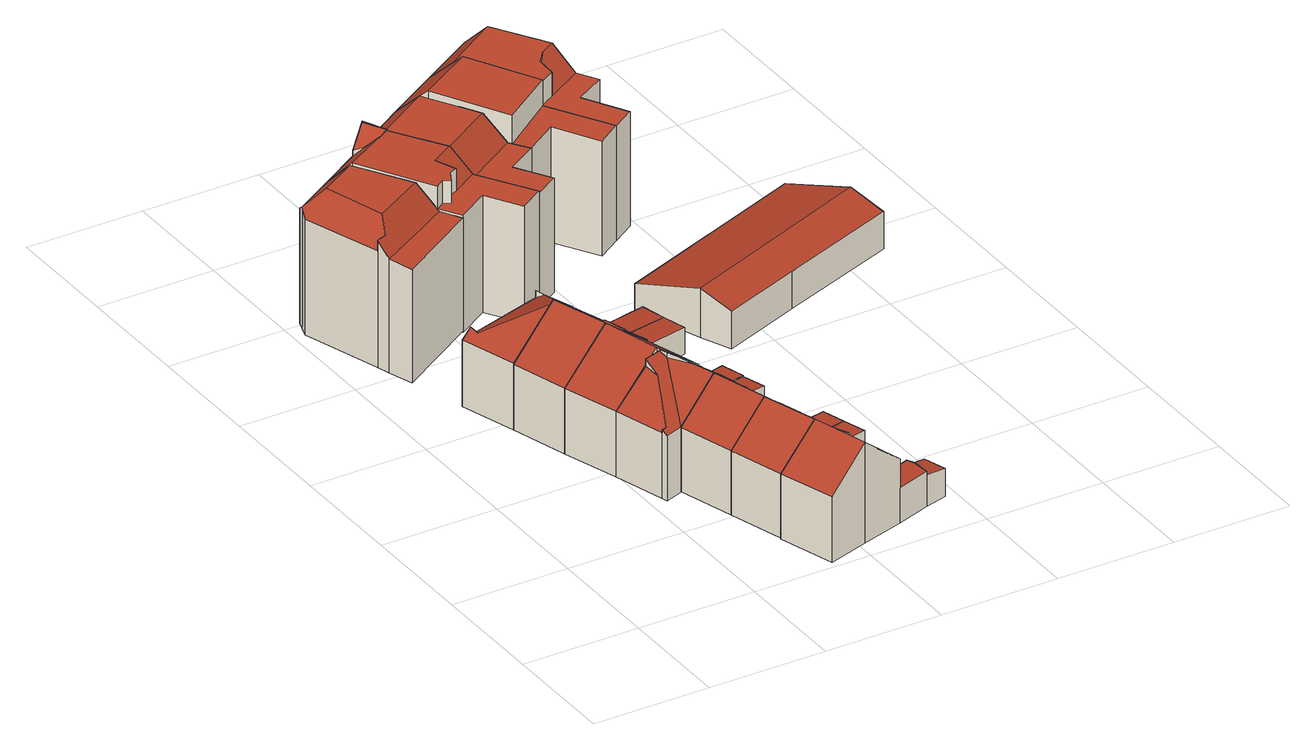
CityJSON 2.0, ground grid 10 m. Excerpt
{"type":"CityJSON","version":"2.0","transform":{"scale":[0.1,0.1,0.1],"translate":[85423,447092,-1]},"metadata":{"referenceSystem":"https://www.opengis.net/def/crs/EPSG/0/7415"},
"CityObjects":{
"building1":{"type":"Building","attributes":{"+building-volume":824.22,"+ground-elevation":-0.294,"+roof-elevation":11.43,"aantal_verblijfsobjecten":3,"bouwjaar":1914,"gebruiksdoel":"woonfunctie","kas_warenhuis":false,"oppervlakte_max":88,"oppervlakte_min":71,"rf_extrusion_mode":"standard","rf_force_lod11":false,"rf_h_pc_98p":0,"rf_h_roof_50p":10.7,"rf_h_roof_max":11.64,"rf_h_roof_min":9.39,"rf_is_glass_roof":false,"rf_nodata_frac_wippolder":0,"rf_nodata_r_wippolder":0,"rf_pc_select":"PREFERRED_AND_LATEST","rf_pc_source":"wippolder","rf_pc_year":2019,"rf_pointcloud_unusable":false,"rf_pt_density_wippolder":9.97,"rf_ridgelines":0,"rf_rmse_lod22":1.94,"rf_roof_planes":5,"rf_roof_type":"slanted","rf_success":true,"rf_t_run":17,"status":"Pand in gebruik"},"children":["building1-1"]},
"building1-1":{"type":"BuildingPart","parents":["building1"],"geometry":[{"type":"Solid","lod":"2.2","boundaries":[[[[0,1,2,3,4,5,6,7,8,9,10,11]],[[12,5,4,13]],[[14,3,2,15]],[[13,16,17]],[[15,2,1,18]],[[19,0,11,20]],[[21,7,6,22]],[[23,8,7,21]],[[24,9,8,23]],[[22,6,5,12]],[[16,13,4,3,14]],[[18,1,0,19]],[[25,10,9,24]],[[20,11,10,25]],[[14,19,20,26,17,16]],[[26,27,22,12,13,17]],[[27,25,24,23,21,22]],[[25,27,26,20]],[[19,14,15,18]]]],"semantics":{"surfaces":[{"type":"GroundSurface"},{"type":"WallSurface","on_footprint_edge":true},{"type":"WallSurface","on_footprint_edge":false},{"type":"RoofSurface","+roof-elevation":11.01,"rf_h_roof_50p":10.57,"rf_h_roof_max":11.81,"rf_h_roof_min":9.59,"roof-azimuth":148.92,"roof-gradient":45.81},{"type":"RoofSurface","+roof-elevation":10.99,"rf_h_roof_50p":10.59,"rf_h_roof_max":11.76,"rf_h_roof_min":9.51,"roof-azimuth":253.62,"roof-gradient":43.16},{"type":"RoofSurface","+roof-elevation":10.73,"rf_h_roof_50p":10.28,"rf_h_roof_max":11.47,"rf_h_roof_min":9.35,"roof-azimuth":328.54,"roof-gradient":44.54},{"type":"RoofSurface","+roof-elevation":11.47,"rf_h_roof_50p":11.46,"rf_h_roof_max":11.81,"rf_h_roof_min":11.44,"roof-azimuth":53.24,"roof-gradient":0.59},{"type":"RoofSurface","+roof-elevation":9.47,"rf_h_roof_50p":9.45,"rf_h_roof_max":9.78,"rf_h_roof_min":9.37,"roof-azimuth":136.94,"roof-gradient":2.54}],"values":[[0,1,1,2,1,1,1,1,1,1,1,1,1,1,3,4,5,6,7]]}}]},
"building2":{"type":"Building","attributes":{"+building-volume":352.23,"+ground-elevation":-0.339,"+roof-elevation":7.27,"aantal_verblijfsobjecten":1,"bouwjaar":1920,"gebruiksdoel":"woonfunctie","kas_warenhuis":false,"oppervlakte_max":81,"oppervlakte_min":81,"rf_extrusion_mode":"standard","rf_force_lod11":false,"rf_h_pc_98p":0,"rf_h_roof_50p":6.54,"rf_h_roof_max":8.28,"rf_h_roof_min":2.74,"rf_h_roof_ridge":8.25,"rf_is_glass_roof":false,"rf_nodata_frac_wippolder":0,"rf_nodata_r_wippolder":0,"rf_pc_select":"PREFERRED_AND_LATEST","rf_pc_source":"wippolder","rf_pc_year":2019,"rf_pointcloud_unusable":false,"rf_pt_density_wippolder":9.59,"rf_ridgelines":1,"rf_rmse_lod22":0.181,"rf_roof_planes":6,"rf_roof_type":"slanted","rf_success":true,"rf_t_run":17,"status":"Pand in gebruik"},"children":["building2-1"]},
"building2-1":{"type":"BuildingPart","parents":["building2"],"geometry":[{"type":"Solid","lod":"2.2","boundaries":[[[[28,29,30,31,32,33,34,35,36,37,38,39,40,41,42,43]],[[44,45,46]],[[47,40,39,48]],[[49,41,40,47,50]],[[51,52,53,54]],[[55,56,34,33,53]],[[57,35,34,56]],[[58,59,56,55]],[[60,36,35,57]],[[61,62,45,44]],[[63,64,29,28,65]],[[64,63,66]],[[59,37,36,60]],[[67,42,41,49]],[[65,28,43,68]],[[69,30,29,64]],[[54,53,33,32,62,61]],[[50,47,52,51]],[[68,43,42,67]],[[70,71,72]],[[73,38,37,59,58]],[[48,39,38,73]],[[62,32,31,71,70]],[[71,31,30,69]],[[59,60,57,56]],[[46,67,49,50,51,54,61,44]],[[48,73,58,55,53,52,47]],[[45,68,67,46]],[[71,69,64,66,72]],[[68,45,62,70,72,66,63,65]]]],"semantics":{"surfaces":[{"type":"GroundSurface"},{"type":"WallSurface","on_footprint_edge":false},{"type":"WallSurface","on_footprint_edge":true},{"type":"RoofSurface","+roof-elevation":2.26,"rf_h_roof_50p":2.22,"rf_h_roof_max":2.78,"rf_h_roof_min":2.11,"roof-azimuth":74.7,"roof-gradient":5.32},{"type":"RoofSurface","+roof-elevation":7.34,"rf_h_roof_50p":6.67,"rf_h_roof_max":8.42,"rf_h_roof_min":4.89,"roof-azimuth":73.31,"roof-gradient":37.77},{"type":"RoofSurface","+roof-elevation":2.77,"rf_h_roof_50p":2.76,"rf_h_roof_max":5.23,"rf_h_roof_min":2.74,"roof-azimuth":278.35,"roof-gradient":0.679},{"type":"RoofSurface","+roof-elevation":7.82,"rf_h_roof_50p":7.48,"rf_h_roof_max":8.42,"rf_h_roof_min":5.78,"roof-azimuth":253.89,"roof-gradient":38.48},{"type":"RoofSurface","+roof-elevation":6.71,"rf_h_roof_50p":6.22,"rf_h_roof_max":8.36,"rf_h_roof_min":5.26,"roof-azimuth":252.4,"roof-gradient":37.25},{"type":"RoofSurface","+roof-elevation":7.69,"rf_h_roof_50p":7.1,"rf_h_roof_max":8.57,"rf_h_roof_min":5.52,"roof-azimuth":164.47,"roof-gradient":31.19}],"values":[[0,1,2,2,1,2,2,1,2,1,2,1,2,2,2,2,2,1,2,1,2,2,2,2,3,4,5,6,7,8]]}}]},
"building3":{"type":"Building","attributes":{"+building-volume":368.68,"+ground-elevation":-0.34,"+roof-elevation":7.58,"aantal_verblijfsobjecten":1,"bouwjaar":1920,"gebruiksdoel":"woonfunctie","kas_warenhuis":false,"oppervlakte_max":81,"oppervlakte_min":81,"rf_extrusion_mode":"standard","rf_force_lod11":false,"rf_h_pc_98p":0,"rf_h_roof_50p":6.8,"rf_h_roof_max":8.85,"rf_h_roof_min":2.74,"rf_h_roof_ridge":8.87,"rf_is_glass_roof":false,"rf_nodata_frac_wippolder":0,"rf_nodata_r_wippolder":0,"rf_pc_select":"PREFERRED_AND_LATEST","rf_pc_source":"wippolder","rf_pc_year":2019,"rf_pointcloud_unusable":false,"rf_pt_density_wippolder":9.86,"rf_ridgelines":1,"rf_rmse_lod22":0.333,"rf_roof_planes":4,"rf_roof_type":"slanted","rf_success":true,"rf_t_run":10,"status":"Pand in gebruik"},"children":["building3-1"]},
"building3-1":{"type":"BuildingPart","parents":["building3"],"geometry":[{"type":"Solid","lod":"2.2","boundaries":[[[[74,75,76,30,77,78,79,80,81,82,83,84,35]],[[85,86,80,79,87]],[[87,79,78,88]],[[89,84,83,90]],[[91,74,35,92]],[[69,30,76,93]],[[92,35,84,89]],[[94,82,81,95]],[[96,90,83,82,94]],[[95,81,80,86]],[[97,77,30,69]],[[88,78,77,97]],[[98,99,86,85]],[[93,76,75,99,98]],[[100,91,90,96]],[[99,75,74,91,100]],[[88,97,69,93]],[[93,98,85,87,88]],[[90,91,92,89]],[[99,100,96,94,95,86]]]],"semantics":{"surfaces":[{"type":"GroundSurface"},{"type":"WallSurface","on_footprint_edge":true},{"type":"WallSurface","on_footprint_edge":false},{"type":"RoofSurface","+roof-elevation":7.91,"rf_h_roof_50p":7.15,"rf_h_roof_max":9.06,"rf_h_roof_min":5.27,"roof-azimuth":252.45,"roof-gradient":38.35},{"type":"RoofSurface","+roof-elevation":7.74,"rf_h_roof_50p":7.02,"rf_h_roof_max":9.06,"rf_h_roof_min":5.19,"roof-azimuth":73.42,"roof-gradient":38},{"type":"RoofSurface","+roof-elevation":2.29,"rf_h_roof_50p":2.25,"rf_h_roof_max":2.78,"rf_h_roof_min":2.15,"roof-azimuth":75.6,"roof-gradient":4.56},{"type":"RoofSurface","+roof-elevation":2.77,"rf_h_roof_50p":2.76,"rf_h_roof_max":5.41,"rf_h_roof_min":2.74,"roof-azimuth":234.04,"roof-gradient":0.906}],"values":[[0,1,1,1,1,1,1,1,1,1,1,1,2,1,2,1,3,4,5,6]]}}]},
"building4":{"type":"Building","attributes":{"+building-volume":290.87,"+ground-elevation":-0.205,"+roof-elevation":7.18,"aantal_verblijfsobjecten":1,"bouwjaar":1920,"gebruiksdoel":"woonfunctie","kas_warenhuis":false,"oppervlakte_max":74,"oppervlakte_min":74,"rf_extrusion_mode":"standard","rf_force_lod11":false,"rf_h_pc_98p":0,"rf_h_roof_50p":6.5,"rf_h_roof_max":8.28,"rf_h_roof_min":2.75,"rf_h_roof_ridge":8.29,"rf_is_glass_roof":false,"rf_nodata_frac_wippolder":0,"rf_nodata_r_wippolder":0,"rf_pc_select":"PREFERRED_AND_LATEST","rf_pc_source":"wippolder","rf_pc_year":2019,"rf_pointcloud_unusable":false,"rf_pt_density_wippolder":9.77,"rf_ridgelines":1,"rf_rmse_lod22":0.195,"rf_roof_planes":4,"rf_roof_type":"slanted","rf_success":true,"rf_t_run":8,"status":"Pand in gebruik"},"children":["building4-1"]},
"building4-1":{"type":"BuildingPart","parents":["building4"],"geometry":[{"type":"Solid","lod":"2.2","boundaries":[[[[101,102,103,104,105,106,107,108,109,110,111,112,113,114]],[[115,102,101,116]],[[117,103,102,115]],[[118,104,103,117,119]],[[116,101,114,120,121]],[[121,120,122,123]],[[124,112,111,122]],[[125,113,112,124]],[[126,109,108,127]],[[128,106,105,129]],[[130,107,106,128]],[[127,108,107,130]],[[120,114,113,125]],[[119,117,131,132]],[[132,131,110,109,126]],[[123,122,111,110,131]],[[129,105,104,118]],[[120,125,124,122]],[[123,131,117,115,116,121]],[[128,126,127,130]],[[129,118,119,132,126,128]]]],"semantics":{"surfaces":[{"type":"GroundSurface"},{"type":"WallSurface","on_footprint_edge":true},{"type":"WallSurface","on_footprint_edge":false},{"type":"RoofSurface","+roof-elevation":2.28,"rf_h_roof_50p":2.25,"rf_h_roof_max":2.81,"rf_h_roof_min":2.16,"roof-azimuth":66.98,"roof-gradient":4.48},{"type":"RoofSurface","+roof-elevation":2.79,"rf_h_roof_50p":2.78,"rf_h_roof_max":5.23,"rf_h_roof_min":2.75,"roof-azimuth":267.18,"roof-gradient":1.05},{"type":"RoofSurface","+roof-elevation":7.49,"rf_h_roof_50p":6.86,"rf_h_roof_max":8.51,"rf_h_roof_min":5.14,"roof-azimuth":253.15,"roof-gradient":39.29},{"type":"RoofSurface","+roof-elevation":7.27,"rf_h_roof_50p":6.63,"rf_h_roof_max":8.51,"rf_h_roof_min":5,"roof-azimuth":73.26,"roof-gradient":38.32}],"values":[[0,1,1,1,1,2,1,1,1,1,1,1,1,2,1,1,1,3,4,5,6]]}}]},
"building5":{"type":"Building","attributes":{"+building-volume":293.18,"+ground-elevation":-0.22,"+roof-elevation":7.39,"aantal_verblijfsobjecten":1,"bouwjaar":1920,"gebruiksdoel":"woonfunctie","kas_warenhuis":false,"oppervlakte_max":74,"oppervlakte_min":74,"rf_extrusion_mode":"standard","rf_force_lod11":false,"rf_h_pc_98p":0,"rf_h_roof_50p":6.8,"rf_h_roof_max":8.29,"rf_h_roof_min":5.39,"rf_h_roof_ridge":8.3,"rf_is_glass_roof":false,"rf_nodata_frac_wippolder":0.0104,"rf_nodata_r_wippolder":0,"rf_pc_select":"PREFERRED_AND_LATEST","rf_pc_source":"wippolder","rf_pc_year":2019,"rf_pointcloud_unusable":false,"rf_pt_density_wippolder":9.95,"rf_ridgelines":1,"rf_rmse_lod22":0.185,"rf_roof_planes":4,"rf_roof_type":"slanted","rf_success":true,"rf_t_run":6,"status":"Pand in gebruik"},"children":["building5-1"]},
"building5-1":{"type":"BuildingPart","parents":["building5"],"geometry":[{"type":"Solid","lod":"2.2","boundaries":[[[[108,133,134,135,136,137,138,139,140,141,112,142,143,109]],[[144,138,137,145]],[[146,147,145,148]],[[149,150,151,152]],[[152,151,140,139,153]],[[154,141,140,151]],[[155,136,135,49]],[[148,145,137,136,155]],[[68,133,108,127]],[[127,108,109,126]],[[67,134,133,68]],[[156,157,158,159]],[[159,158,147,146]],[[150,142,112,124]],[[124,112,141,154]],[[153,139,138,144]],[[49,135,134,67]],[[157,143,142,150,149]],[[126,109,143,157,156]],[[67,68,127,126]],[[124,154,151,150]],[[157,149,152,153,144,145,147,158]],[[126,156,159,146,148,155,49,67]]]],"semantics":{"surfaces":[{"type":"GroundSurface"},{"type":"WallSurface","on_footprint_edge":true},{"type":"WallSurface","on_footprint_edge":false},{"type":"RoofSurface","+roof-elevation":7.5,"rf_h_roof_50p":6.87,"rf_h_roof_max":8.52,"rf_h_roof_min":5.15,"roof-azimuth":253.1,"roof-gradient":39.27},{"type":"RoofSurface","+roof-elevation":2.31,"rf_h_roof_50p":2.27,"rf_h_roof_max":2.77,"rf_h_roof_min":2.18,"roof-azimuth":77.89,"roof-gradient":4.12},{"type":"RoofSurface","+roof-elevation":2.78,"rf_h_roof_50p":2.77,"rf_h_roof_max":5.06,"rf_h_roof_min":2.75,"roof-azimuth":163.03,"roof-gradient":0.847},{"type":"RoofSurface","+roof-elevation":7.25,"rf_h_roof_50p":6.57,"rf_h_roof_max":8.52,"rf_h_roof_min":4.6,"roof-azimuth":73.07,"roof-gradient":38.29}],"values":[[0,1,2,2,1,1,1,1,1,1,1,2,2,1,1,1,1,1,1,3,4,5,6]]}}]},
"building6":{"type":"Building","attributes":{"+building-volume":295.26,"+ground-elevation":-0.289,"+roof-elevation":7.21,"aantal_verblijfsobjecten":1,"bouwjaar":1920,"gebruiksdoel":"woonfunctie","kas_warenhuis":false,"oppervlakte_max":74,"oppervlakte_min":74,"rf_extrusion_mode":"standard","rf_force_lod11":false,"rf_h_pc_98p":0,"rf_h_roof_50p":6.47,"rf_h_roof_max":8.26,"rf_h_roof_min":2.74,"rf_h_roof_ridge":8.28,"rf_is_glass_roof":false,"rf_nodata_frac_wippolder":0,"rf_nodata_r_wippolder":0,"rf_pc_select":"PREFERRED_AND_LATEST","rf_pc_source":"wippolder","rf_pc_year":2019,"rf_pointcloud_unusable":false,"rf_pt_density_wippolder":10.03,"rf_ridgelines":1,"rf_rmse_lod22":0.278,"rf_roof_planes":4,"rf_roof_type":"slanted","rf_success":true,"rf_t_run":8,"status":"Pand in gebruik"},"children":["building6-1"]},
"building6-1":{"type":"BuildingPart","parents":["building6"],"geometry":[{"type":"Solid","lod":"2.2","boundaries":[[[[160,161,162,163,164,165,166,167,168,169,170,171,172,173]],[[130,169,168,174]],[[175,172,171,129]],[[129,171,170,128]],[[128,170,169,130]],[[176,166,165,177,178]],[[179,167,166,176,180]],[[174,168,167,179]],[[181,161,160,182]],[[182,160,173,183]],[[178,177,184,185]],[[180,176,183,186]],[[186,183,173,172,175]],[[187,188,162,161,181]],[[185,184,188,187]],[[189,163,162,188]],[[190,164,163,189]],[[177,165,164,190]],[[174,179,128,130]],[[186,175,129,128,179,180]],[[185,187,181,182,183,176,178]],[[177,190,189,188,184]]]],"semantics":{"surfaces":[{"type":"GroundSurface"},{"type":"WallSurface","on_footprint_edge":true},{"type":"WallSurface","on_footprint_edge":false},{"type":"RoofSurface","+roof-elevation":7.46,"rf_h_roof_50p":6.84,"rf_h_roof_max":8.48,"rf_h_roof_min":5.14,"roof-azimuth":252.81,"roof-gradient":39.04},{"type":"RoofSurface","+roof-elevation":7.26,"rf_h_roof_50p":6.58,"rf_h_roof_max":8.48,"rf_h_roof_min":4.97,"roof-azimuth":73.1,"roof-gradient":38.53},{"type":"RoofSurface","+roof-elevation":2.76,"rf_h_roof_50p":2.76,"rf_h_roof_max":5.02,"rf_h_roof_min":2.75,"roof-azimuth":165.31,"roof-gradient":0.375},{"type":"RoofSurface","+roof-elevation":2.24,"rf_h_roof_50p":2.2,"rf_h_roof_max":2.32,"rf_h_roof_min":2.09,"roof-azimuth":75.66,"roof-gradient":7.3}],"values":[[0,1,1,1,1,1,1,1,1,1,2,2,1,1,2,1,1,1,3,4,5,6]]}}]},
"building7":{"type":"Building","attributes":{"+building-volume":383.47,"+ground-elevation":-0.347,"+roof-elevation":7.43,"aantal_verblijfsobjecten":1,"bouwjaar":1920,"gebruiksdoel":"woonfunctie","kas_warenhuis":false,"oppervlakte_max":81,"oppervlakte_min":81,"rf_extrusion_mode":"standard","rf_force_lod11":false,"rf_h_pc_98p":0,"rf_h_roof_50p":6.39,"rf_h_roof_max":8.9,"rf_h_roof_min":2.07,"rf_h_roof_ridge":8.91,"rf_is_glass_roof":false,"rf_nodata_frac_wippolder":0.00403,"rf_nodata_r_wippolder":0.112,"rf_pc_select":"PREFERRED_AND_LATEST","rf_pc_source":"wippolder","rf_pc_year":2019,"rf_pointcloud_unusable":false,"rf_pt_density_wippolder":9.77,"rf_ridgelines":1,"rf_rmse_lod22":0.245,"rf_roof_planes":4,"rf_roof_type":"slanted","rf_success":true,"rf_t_run":7,"status":"Pand in gebruik"},"children":["building7-1"]},
"building7-1":{"type":"BuildingPart","parents":["building7"],"geometry":[{"type":"Solid","lod":"2.2","boundaries":[[[[191,192,193,194,79,78,77,195,196,197,198,199,200,201]],[[202,192,191,203]],[[204,194,193,205,206]],[[206,205,207,208]],[[209,210,198,197,211]],[[212,79,194,204]],[[213,200,199,214]],[[215,201,200,213]],[[214,199,198,210]],[[216,215,210,209]],[[97,77,78,88]],[[217,195,77,97]],[[218,219,211,220]],[[208,207,219,218]],[[221,196,195,217]],[[220,211,197,196,221]],[[203,191,201,215,216]],[[88,78,79,212]],[[205,193,192,202]],[[210,215,213,214]],[[221,217,97,88]],[[88,212,204,206,208,218,220,221]],[[205,202,203,216,209,211,219,207]]]],"semantics":{"surfaces":[{"type":"GroundSurface"},{"type":"WallSurface","on_footprint_edge":true},{"type":"WallSurface","on_footprint_edge":false},{"type":"RoofSurface","+roof-elevation":2.25,"rf_h_roof_50p":2.18,"rf_h_roof_max":2.84,"rf_h_roof_min":2.01,"roof-azimuth":80.14,"roof-gradient":4.55},{"type":"RoofSurface","+roof-elevation":7.95,"rf_h_roof_50p":7.18,"rf_h_roof_max":9.14,"rf_h_roof_min":5.26,"roof-azimuth":252.96,"roof-gradient":38.83},{"type":"RoofSurface","+roof-elevation":7.76,"rf_h_roof_50p":6.99,"rf_h_roof_max":9.14,"rf_h_roof_min":4.82,"roof-azimuth":73.65,"roof-gradient":38.47},{"type":"RoofSurface","+roof-elevation":2.84,"rf_h_roof_50p":2.84,"rf_h_roof_max":5.58,"rf_h_roof_min":2.83,"roof-azimuth":151.88,"roof-gradient":0.405}],"values":[[0,1,1,2,1,1,1,1,1,2,1,1,2,2,1,1,1,1,1,3,4,5,6]]}}]},
"building8":{"type":"Building","attributes":{"+building-volume":357.7,"+ground-elevation":-0.339,"+roof-elevation":6.71,"aantal_verblijfsobjecten":1,"bouwjaar":1920,"gebruiksdoel":"woonfunctie","kas_warenhuis":false,"oppervlakte_max":81,"oppervlakte_min":81,"rf_extrusion_mode":"standard","rf_force_lod11":false,"rf_h_pc_98p":0,"rf_h_roof_50p":6.14,"rf_h_roof_max":8.31,"rf_h_roof_min":2.09,"rf_is_glass_roof":false,"rf_nodata_frac_wippolder":0.00405,"rf_nodata_r_wippolder":0,"rf_pc_select":"PREFERRED_AND_LATEST","rf_pc_source":"wippolder","rf_pc_year":2019,"rf_pointcloud_unusable":false,"rf_pt_density_wippolder":9.93,"rf_ridgelines":0,"rf_rmse_lod22":0.295,"rf_roof_planes":5,"rf_roof_type":"slanted","rf_success":true,"rf_t_run":13,"status":"Pand in gebruik"},"children":["building8-1"]},
"building8-1":{"type":"BuildingPart","parents":["building8"],"geometry":[{"type":"Solid","lod":"2.2","boundaries":[[[[222,223,224,225,226,227,228,229,230,199,198,231,232,233,195,234]],[[235,236,237,238]],[[239,230,229,240]],[[214,199,230,239]],[[210,198,199,214]],[[241,233,232,242]],[[243,195,233,241]],[[244,228,227,245]],[[246,240,229,228,244]],[[238,237,226,225,247]],[[248,249,250]],[[251,252,222,234,253]],[[253,234,195,243]],[[254,224,223,249,248]],[[245,227,226,237]],[[255,210,240,246]],[[242,232,231,236,235]],[[249,223,222,252]],[[252,251,256]],[[236,231,198,210,255]],[[247,225,224,254]],[[240,210,214,239]],[[252,256,241,242,250,249]],[[256,251,253,243,241]],[[236,255,246,244,245,237]],[[247,254,248,250,242,235,238]]]],"semantics":{"surfaces":[{"type":"GroundSurface"},{"type":"WallSurface","on_footprint_edge":false},{"type":"WallSurface","on_footprint_edge":true},{"type":"RoofSurface","+roof-elevation":2.24,"rf_h_roof_50p":2.18,"rf_h_roof_max":2.85,"rf_h_roof_min":2.03,"roof-azimuth":80.15,"roof-gradient":4.32},{"type":"RoofSurface","+roof-elevation":6.93,"rf_h_roof_50p":6.33,"rf_h_roof_max":8.42,"rf_h_roof_min":5.24,"roof-azimuth":342.94,"roof-gradient":32.32},{"type":"RoofSurface","+roof-elevation":6.86,"rf_h_roof_50p":6.25,"rf_h_roof_max":8.26,"rf_h_roof_min":5.31,"roof-azimuth":253.01,"roof-gradient":38.42},{"type":"RoofSurface","+roof-elevation":2.84,"rf_h_roof_50p":2.84,"rf_h_roof_max":4.94,"rf_h_roof_min":2.83,"roof-azimuth":299.68,"roof-gradient":0.509},{"type":"RoofSurface","+roof-elevation":6.65,"rf_h_roof_50p":6.06,"rf_h_roof_max":7.87,"rf_h_roof_min":4.69,"roof-azimuth":72.36,"roof-gradient":37.72}],"values":[[0,1,2,2,2,2,2,2,2,2,1,2,2,2,2,1,2,2,1,2,2,3,4,5,6,7]]}}]},
"building9":{"type":"Building","attributes":{"+building-volume":782.57,"+ground-elevation":-0.37,"+roof-elevation":11.47,"aantal_verblijfsobjecten":3,"bouwjaar":1915,"gebruiksdoel":"woonfunctie","kas_warenhuis":false,"oppervlakte_max":66,"oppervlakte_min":63,"rf_extrusion_mode":"standard","rf_force_lod11":false,"rf_h_pc_98p":0,"rf_h_roof_50p":11.43,"rf_h_roof_max":11.78,"rf_h_roof_min":9.54,"rf_is_glass_roof":false,"rf_nodata_frac_wippolder":0.00353,"rf_nodata_r_wippolder":0,"rf_pc_select":"PREFERRED_AND_LATEST","rf_pc_source":"wippolder","rf_pc_year":2019,"rf_pointcloud_unusable":false,"rf_pt_density_wippolder":10.67,"rf_ridgelines":0,"rf_rmse_lod22":1.46,"rf_roof_planes":6,"rf_roof_type":"slanted","rf_success":true,"rf_t_run":12,"status":"Pand in gebruik"},"children":["building9-1"]},
"building9-1":{"type":"BuildingPart","parents":["building9"],"geometry":[{"type":"Solid","lod":"2.2","boundaries":[[[[257,258,259,260,261,262,263,264,265,266,267,268]],[[269,265,264,24]],[[270,261,260,271]],[[272,266,265,269,273]],[[274,275,276]],[[273,269,276]],[[24,264,263,277]],[[271,260,259,278]],[[278,259,258,279]],[[280,281,282,283]],[[277,263,262,284,285]],[[286,257,268,287]],[[288,289,290]],[[283,282,289,288]],[[291,292,281,280]],[[293,294,295]],[[275,274,295]],[[294,293,267,266,272]],[[287,268,267,293]],[[284,262,261,270]],[[285,284,292,291]],[[279,258,257,286]],[[277,274,276,269,24]],[[294,272,273,276,275,295]],[[285,291,280,283,288,290,287,293,295,274,277]],[[289,286,287,290]],[[279,286,289,282,281,292,284,270,271,278]]]],"semantics":{"surfaces":[{"type":"GroundSurface"},{"type":"WallSurface","on_footprint_edge":true},{"type":"WallSurface","on_footprint_edge":false},{"type":"RoofSurface","+roof-elevation":10.82,"rf_h_roof_50p":10.42,"rf_h_roof_max":11.56,"rf_h_roof_min":9.34,"roof-azimuth":329.31,"roof-gradient":44.17},{"type":"RoofSurface","+roof-elevation":11.53,"rf_h_roof_50p":11.31,"rf_h_roof_max":12.08,"rf_h_roof_min":10.42,"roof-azimuth":234.08,"roof-gradient":47.68},{"type":"RoofSurface","+roof-elevation":11.52,"rf_h_roof_50p":11.51,"rf_h_roof_max":11.67,"rf_h_roof_min":11.46,"roof-azimuth":123.13,"roof-gradient":0.802},{"type":"RoofSurface","+roof-elevation":11.07,"rf_h_roof_50p":10.64,"rf_h_roof_max":11.67,"rf_h_roof_min":9.7,"roof-azimuth":149.35,"roof-gradient":44.98},{"type":"RoofSurface","+roof-elevation":9.59,"rf_h_roof_50p":9.58,"rf_h_roof_max":11.46,"rf_h_roof_min":9.56,"roof-azimuth":126.53,"roof-gradient":0.303}],"values":[[0,1,1,1,2,2,1,1,1,2,1,1,2,2,2,2,2,1,1,1,2,1,3,4,5,6,7]]}}]},
"building10":{"type":"Building","attributes":{"+building-volume":765.08,"+ground-elevation":-0.384,"+roof-elevation":11.43,"aantal_verblijfsobjecten":3,"bouwjaar":1915,"gebruiksdoel":"woonfunctie","kas_warenhuis":false,"oppervlakte_max":66,"oppervlakte_min":53,"rf_extrusion_mode":"standard","rf_force_lod11":false,"rf_h_pc_98p":0,"rf_h_roof_50p":11.02,"rf_h_roof_max":11.63,"rf_h_roof_min":9.36,"rf_is_glass_roof":false,"rf_nodata_frac_wippolder":0,"rf_nodata_r_wippolder":0,"rf_pc_select":"PREFERRED_AND_LATEST","rf_pc_source":"wippolder","rf_pc_year":2019,"rf_pointcloud_unusable":false,"rf_pt_density_wippolder":10.94,"rf_ridgelines":0,"rf_rmse_lod22":1.47,"rf_roof_planes":5,"rf_roof_type":"slanted","rf_success":true,"rf_t_run":14,"status":"Pand in gebruik"},"children":["building10-1"]},
"building10-1":{"type":"BuildingPart","parents":["building10"],"geometry":[{"type":"Solid","lod":"2.2","boundaries":[[[[296,258,297,298,267,266,299,300,301,302,303,304,305]],[[306,302,301,307]],[[308,298,297,309]],[[310,258,296,311]],[[311,296,305,312]],[[309,297,258,310]],[[312,305,304,313]],[[314,266,267,293]],[[315,299,266,314]],[[307,301,300,316]],[[316,300,299,315]],[[293,267,298,308]],[[313,304,303,317]],[[317,303,302,306]],[[315,314,293,318]],[[316,315,318,307]],[[293,308,306,307,318]],[[309,317,306,308]],[[317,309,310,311,312,313]]]],"semantics":{"surfaces":[{"type":"GroundSurface"},{"type":"WallSurface","on_footprint_edge":true},{"type":"RoofSurface","+roof-elevation":11.18,"rf_h_roof_50p":10.76,"rf_h_roof_max":11.7,"rf_h_roof_min":9.64,"roof-azimuth":61.09,"roof-gradient":46.96},{"type":"RoofSurface","+roof-elevation":10.77,"rf_h_roof_50p":10.37,"rf_h_roof_max":11.5,"rf_h_roof_min":9.3,"roof-azimuth":327.75,"roof-gradient":43.82},{"type":"RoofSurface","+roof-elevation":11.48,"rf_h_roof_50p":11.46,"rf_h_roof_max":11.71,"rf_h_roof_min":11.43,"roof-azimuth":152.2,"roof-gradient":0.788},{"type":"RoofSurface","+roof-elevation":11.02,"rf_h_roof_50p":10.61,"rf_h_roof_max":11.71,"rf_h_roof_min":9.53,"roof-azimuth":148.49,"roof-gradient":44.04},{"type":"RoofSurface","+roof-elevation":9.42,"rf_h_roof_50p":9.41,"rf_h_roof_max":9.71,"rf_h_roof_min":9.36,"roof-azimuth":156.88,"roof-gradient":0.754}],"values":[[0,1,1,1,1,1,1,1,1,1,1,1,1,1,2,3,4,5,6]]}}]},
"building11":{"type":"Building","attributes":{"+building-volume":815.35,"+ground-elevation":-0.38,"+roof-elevation":12.02,"aantal_verblijfsobjecten":3,"bouwjaar":1915,"gebruiksdoel":"woonfunctie","kas_warenhuis":false,"oppervlakte_max":68,"oppervlakte_min":62,"rf_extrusion_mode":"standard","rf_force_lod11":false,"rf_h_pc_98p":0,"rf_h_roof_50p":11.81,"rf_h_roof_max":12.26,"rf_h_roof_min":9.43,"rf_h_roof_ridge":11.45,"rf_is_glass_roof":false,"rf_nodata_frac_wippolder":0.00351,"rf_nodata_r_wippolder":0,"rf_pc_select":"PREFERRED_AND_LATEST","rf_pc_source":"wippolder","rf_pc_year":2019,"rf_pointcloud_unusable":false,"rf_pt_density_wippolder":11.34,"rf_ridgelines":1,"rf_rmse_lod22":1.43,"rf_roof_planes":6,"rf_roof_type":"slanted","rf_success":true,"rf_t_run":17,"status":"Pand in gebruik"},"children":["building11-1"]},
"building11-1":{"type":"BuildingPart","parents":["building11"],"geometry":[{"type":"Solid","lod":"2.2","boundaries":[[[[319,320,300,321,322,323,324,325,326,304]],[[327,321,300,316]],[[328,329,330,331]],[[332,324,323,330]],[[333,326,325,334]],[[313,304,326,333]],[[334,325,324,332]],[[331,330,323,322,335]],[[335,322,321,327]],[[329,319,304,313]],[[316,300,320,336]],[[336,320,319,329,328]],[[329,313,333,334,332,330]],[[316,336,337,335,327]],[[336,328,331,335,337]]]],"semantics":{"surfaces":[{"type":"GroundSurface"},{"type":"WallSurface","on_footprint_edge":true},{"type":"WallSurface","on_footprint_edge":false},{"type":"RoofSurface","+roof-elevation":9.51,"rf_h_roof_50p":9.48,"rf_h_roof_max":11.85,"rf_h_roof_min":9.37,"roof-azimuth":212.5,"roof-gradient":2.05},{"type":"RoofSurface","+roof-elevation":11.22,"rf_h_roof_50p":10.62,"rf_h_roof_max":12.14,"rf_h_roof_min":9.25,"roof-azimuth":328.32,"roof-gradient":43.54},{"type":"RoofSurface","+roof-elevation":12.04,"rf_h_roof_50p":11.99,"rf_h_roof_max":12.14,"rf_h_roof_min":11.84,"roof-azimuth":144.2,"roof-gradient":2.51}],"values":[[0,1,2,1,1,1,1,1,1,1,1,1,3,4,5]]}}]},
"building12":{"type":"Building","attributes":{"+building-volume":796.61,"+ground-elevation":-0.411,"+roof-elevation":11.48,"aantal_verblijfsobjecten":3,"bouwjaar":1915,"gebruiksdoel":"woonfunctie","kas_warenhuis":false,"oppervlakte_max":67,"oppervlakte_min":62,"rf_extrusion_mode":"standard","rf_force_lod11":false,"rf_h_pc_98p":0,"rf_h_roof_50p":11.41,"rf_h_roof_max":11.63,"rf_h_roof_min":9.41,"rf_is_glass_roof":false,"rf_nodata_frac_wippolder":0,"rf_nodata_r_wippolder":0,"rf_pc_select":"PREFERRED_AND_LATEST","rf_pc_source":"wippolder","rf_pc_year":2019,"rf_pointcloud_unusable":false,"rf_pt_density_wippolder":10.8,"rf_ridgelines":0,"rf_rmse_lod22":1.23,"rf_roof_planes":4,"rf_roof_type":"slanted","rf_success":true,"rf_t_run":18,"status":"Pand in gebruik"},"children":["building12-1"]},
"building12-1":{"type":"BuildingPart","parents":["building12"],"geometry":[{"type":"Solid","lod":"2.2","boundaries":[[[[338,321,339,340,341,342,343,344,345,324,346]],[[347,324,345,348]],[[348,345,344,349]],[[327,321,338,350]],[[351,341,340,352]],[[349,344,343,353]],[[354,355,356]],[[357,339,321,327]],[[352,340,339,357]],[[358,342,341,351]],[[350,338,346,359,360]],[[353,343,342,358]],[[361,362,355,354]],[[359,346,324,347]],[[360,359,362,361]],[[352,357,327,350]],[[355,362,358,351,356]],[[360,361,354,356,351,352,350]],[[362,359,347,348,349,353,358]]]],"semantics":{"surfaces":[{"type":"GroundSurface"},{"type":"WallSurface","on_footprint_edge":true},{"type":"WallSurface","on_footprint_edge":false},{"type":"RoofSurface","+roof-elevation":10.75,"rf_h_roof_50p":10.34,"rf_h_roof_max":11.5,"rf_h_roof_min":9.27,"roof-azimuth":327.88,"roof-gradient":43.78},{"type":"RoofSurface","+roof-elevation":11.04,"rf_h_roof_50p":10.68,"rf_h_roof_max":11.74,"rf_h_roof_min":9.64,"roof-azimuth":148.7,"roof-gradient":45.41},{"type":"RoofSurface","+roof-elevation":11.49,"rf_h_roof_50p":11.49,"rf_h_roof_max":11.74,"rf_h_roof_min":11.47,"roof-azimuth":62.91,"roof-gradient":0.361},{"type":"RoofSurface","+roof-elevation":9.48,"rf_h_roof_50p":9.47,"rf_h_roof_max":11.5,"rf_h_roof_min":9.4,"roof-azimuth":124.14,"roof-gradient":1.06}],"values":[[0,1,1,1,1,1,2,1,1,1,1,1,2,1,2,3,4,5,6]]}}]},
"building13":{"type":"Building","attributes":{"+building-volume":552.45,"+ground-elevation":-0.395,"+roof-elevation":3.34,"aantal_verblijfsobjecten":1,"bouwjaar":1969,"gebruiksdoel":"winkelfunctie","kas_warenhuis":false,"oppervlakte_max":152,"oppervlakte_min":152,"rf_extrusion_mode":"standard","rf_force_lod11":false,"rf_h_pc_98p":0,"rf_h_roof_50p":3.04,"rf_h_roof_max":3.79,"rf_h_roof_min":1.9,"rf_h_roof_ridge":3.77,"rf_is_glass_roof":false,"rf_nodata_frac_wippolder":0,"rf_nodata_r_wippolder":0,"rf_pc_select":"PREFERRED_AND_LATEST","rf_pc_source":"wippolder","rf_pc_year":2019,"rf_pointcloud_unusable":false,"rf_pt_density_wippolder":10.52,"rf_ridgelines":1,"rf_rmse_lod22":0.15,"rf_roof_planes":2,"rf_roof_type":"slanted","rf_success":true,"rf_t_run":16,"status":"Pand in gebruik"},"children":["building13-1"]},
"building13-1":{"type":"BuildingPart","parents":["building13"],"geometry":[{"type":"Solid","lod":"2.2","boundaries":[[[[363,364,365,366,367,368,369]],[[370,363,369,371]],[[371,369,368,372]],[[373,366,365,374]],[[375,367,366,373]],[[372,368,367,375]],[[374,365,364,376]],[[376,364,363,370]],[[376,372,375,373,374]],[[372,376,370,371]]]],"semantics":{"surfaces":[{"type":"GroundSurface"},{"type":"WallSurface","on_footprint_edge":true},{"type":"RoofSurface","+roof-elevation":3.56,"rf_h_roof_50p":3.36,"rf_h_roof_max":3.87,"rf_h_roof_min":2.84,"roof-azimuth":158.93,"roof-gradient":18.39},{"type":"RoofSurface","+roof-elevation":3.14,"rf_h_roof_50p":2.75,"rf_h_roof_max":3.87,"rf_h_roof_min":1.77,"roof-azimuth":339.03,"roof-gradient":17.26}],"values":[[0,1,1,1,1,1,1,1,2,3]]}}]}
},
"vertices":[
[101,446,7],[111,429,7],[40,385,7],[33,406,7],[30,417,7],[9,485,7],[12,494,7],[14,501,7],[16,500,7],[52,523,7],[62,508,7],[90,462,7],[9,485,106],[30,417,107],[33,406,105],[40,385,104],[30,417,116],[39,421,116],[111,429,104],[101,446,104],[90,462,124],[14,501,106],[12,494,111],[16,500,107],[52,523,106],[62,508,124],[45,435,125],[29,487,125],
[112,143,7],[111,148,7],[98,192,7],[129,201,7],[144,206,7],[188,219,7],[212,226,7],[232,232,7],[238,212,7],[220,207,7],[209,204,7],[210,202,7],[190,196,7],[198,170,7],[162,159,7],[127,148,7],[147,200,95],[147,200,90],[156,178,93],[190,196,37],[210,202,38],[198,170,63],[190,196,64],[188,217,60],[188,217,37],[188,219,37],[188,219,60],[212,226,38],[212,226,33],[232,232,31],[220,207,38],[220,207,33],[238,212,31],[144,206,95],[144,206,94],[111,148,66],[111,148,63],[112,143,63],[115,149,66],[162,159,93],[127,148,63],[98,192,63],[129,201,94],[129,201,88],[131,188,86],[209,204,38],
[213,226,7],[185,218,7],[141,205,7],[83,240,7],[126,253,7],[169,266,7],[177,240,7],[197,246,7],[198,243,7],[207,246,7],[226,252,7],[177,240,64],[177,240,37],[169,266,64],[126,253,99],[226,252,32],[207,246,33],[213,226,33],[232,232,32],[141,205,98],[198,243,38],[197,246,38],[207,246,38],[83,240,63],[185,218,63],[185,218,37],[213,226,38],
[238,109,8],[239,107,8],[220,101,8],[220,100,8],[228,75,8],[191,64,8],[155,53,8],[141,100,8],[176,111,8],[213,123,8],[241,131,8],[261,138,8],[267,118,8],[250,113,8],[239,107,38],[238,109,38],[220,101,38],[220,100,62],[220,101,62],[250,113,33],[250,113,38],[241,131,33],[241,131,38],[261,138,32],[267,118,32],[176,111,93],[141,100,63],[191,64,93],[228,75,62],[155,53,63],[213,123,37],[213,123,62],
[127,148,8],[162,159,8],[198,170,8],[207,144,8],[211,146,8],[226,150,8],[226,148,8],[228,149,8],[255,157,8],[242,132,8],[215,123,8],[226,150,38],[211,146,38],[212,144,58],[212,144,38],[211,146,58],[242,132,38],[242,132,33],[228,149,34],[228,149,38],[226,148,38],[255,157,32],[207,144,62],[215,123,61],[215,123,38],[207,141,38],[207,141,63],
[255,54,7],[255,53,7],[266,57,7],[284,62,7],[290,42,7],[271,37,7],[242,27,7],[205,16,7],[170,5,7],[155,53,7],[191,64,7],[228,75,7],[236,48,7],[236,49,7],[170,5,63],[236,48,62],[242,27,37],[271,37,34],[271,37,37],[205,16,93],[242,27,62],[255,53,38],[255,54,38],[236,49,38],[269,51,33],[269,51,38],[236,49,61],[266,57,38],[266,57,34],[284,62,31],[290,42,31],
[180,300,7],[181,298,7],[168,294,7],[161,292,7],[69,289,7],[111,302,7],[153,314,7],[186,324,7],[227,336,7],[233,316,7],[193,304,7],[181,298,38],[180,300,38],[161,292,63],[168,294,38],[168,294,58],[167,297,38],[167,297,58],[186,324,38],[186,324,34],[153,314,38],[169,266,63],[233,316,30],[227,336,30],[193,304,33],[193,304,38],[69,289,63],[158,294,65],[158,294,38],[153,314,65],[111,302,99],
[63,340,7],[132,361,7],[140,363,7],[148,336,7],[149,336,7],[168,342,7],[168,341,7],[181,344,7],[221,356,7],[163,317,7],[115,303,7],[108,301,7],[54,337,7],[163,317,57],[163,317,38],[149,336,38],[149,336,63],[221,356,31],[181,344,34],[108,301,96],[115,303,96],[69,289,64],[168,341,38],[168,342,38],[181,344,38],[148,336,64],[132,361,70],[132,361,64],[136,355,68],[63,340,71],[63,340,64],[54,337,64],[140,363,63],[186,324,39],[64,331,70],
[148,476,6],[177,430,6],[156,417,6],[138,446,6],[111,429,6],[100,447,6],[63,507,6],[52,523,6],[86,544,6],[99,552,6],[110,535,6],[138,492,6],[86,544,106],[111,429,106],[138,446,106],[99,552,128],[86,544,111],[103,531,125],[103,531,117],[93,539,114],[63,507,126],[156,417,106],[177,430,106],[113,449,125],[113,449,106],[118,459,106],[118,459,125],[100,447,106],[100,447,125],[148,476,106],[138,492,125],[125,462,125],[125,462,106],[118,480,125],[107,452,125],[107,452,106],[110,535,125],[110,535,126],[109,535,125],
[198,443,6],[149,475,6],[137,492,6],[116,563,6],[146,582,6],[157,565,6],[184,521,6],[195,504,6],[206,488,6],[180,472,6],[184,521,124],[157,565,125],[137,492,124],[149,475,104],[177,430,104],[198,443,104],[180,472,104],[206,488,104],[99,552,127],[116,563,106],[146,582,106],[195,504,104],[110,536,125],
[197,501,6],[160,559,6],[193,611,6],[208,588,6],[243,533,6],[275,482,6],[255,469,6],[233,505,6],[193,611,106],[197,501,128],[197,501,104],[243,533,106],[243,533,128],[275,482,105],[233,505,105],[255,469,104],[208,588,131],[160,559,131],[178,570,131],
[204,594,6],[241,640,6],[251,624,6],[279,579,6],[289,562,6],[300,546,6],[274,530,6],[295,495,6],[242,534,6],[275,482,104],[295,495,104],[274,530,105],[204,594,125],[279,579,125],[251,624,125],[300,546,104],[258,561,125],[258,561,120],[266,571,125],[241,640,106],[289,562,105],[242,534,105],[242,534,125],[257,543,125],[257,543,105],
[404,455,6],[426,398,6],[437,370,6],[335,332,6],[267,306,6],[256,332,6],[235,390,6],[404,455,29],[235,390,29],[256,332,48],[335,332,38],[437,370,38],[267,306,38],[426,398,48]
]}
